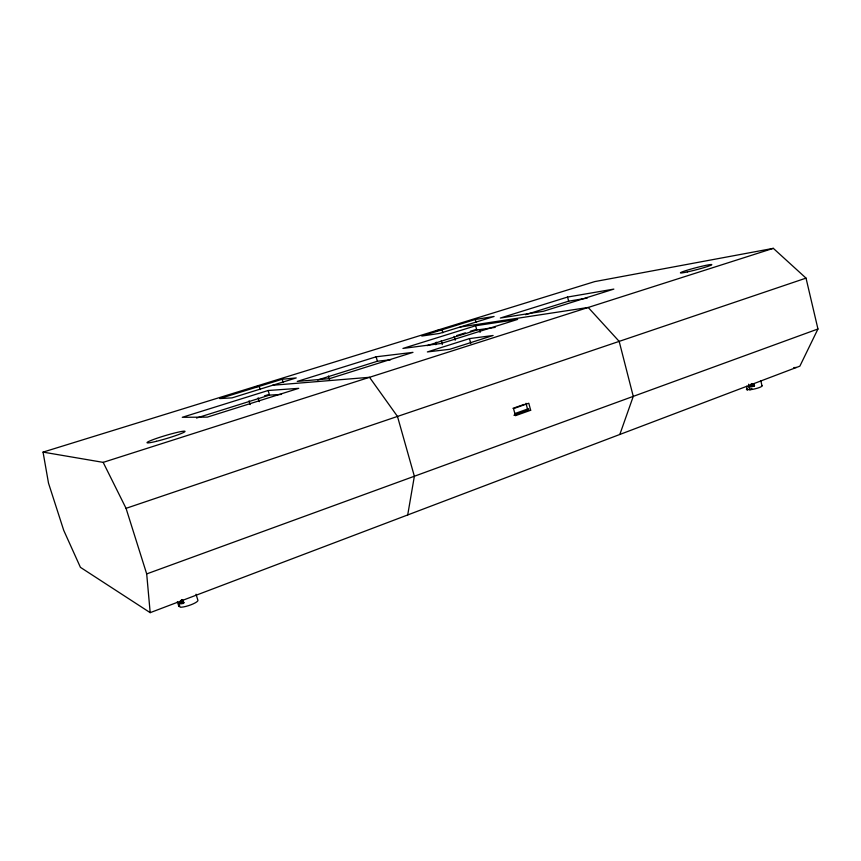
<?xml version="1.0" encoding="UTF-8"?>
<svg xmlns="http://www.w3.org/2000/svg" width="861" height="861" viewBox="0 0 861 861"><rect width="100%" height="100%" fill="white"/><g stroke="black" fill="none" stroke-linecap="round" stroke-linejoin="round"><path stroke-width="1.29" d="M435.817 344.701L436.247 342.172M407.705 514.953L414.367 476.251L397.481 416.444L369.509 377.301L272.614 385.265M619.823 434.471L633.265 396.372L619.177 341.386L588.203 307.463L460.097 327.029M817.95 328.988L799.858 366.162L150.18 612.655L80.417 567.334L63.714 530.322L48.507 483.15L43.05 452.111L594.714 281.601L773.318 248.345L806.025 278.125L817.95 328.988L146.693 573.91L150.18 612.655M753.988 383.554L754.516 385.739L749.027 386.804L749.748 389.775L752.073 388.892L747.283 389.839A8.007 1.313 -13 0 1 746.81 388.924M196.028 594.23L197.944 600.408A10.031 2.109 -18.5 0 1 190.884 604.82A10.031 2.109 -18.5 0 1 180.121 607.199L178.808 603.507L183.382 602.14L182.618 599.687M178.808 603.507L183.382 602.14M749.027 386.804L752.492 385.771L752.008 383.791M179.658 603.55L184.319 602.463M750.168 386.654L753.515 385.922L752.988 383.737M530.667 410.266L515.427 415.68L513.522 408.609L528.794 403.239L530.667 410.266L527.858 410.31L513.931 415.25M514.738 413.603L528.622 408.684M512.962 408.329L524.263 404.358M43.05 452.111L103.169 462.368L126.05 508.334L806.025 278.125M103.169 462.368L773.318 248.345M469.46 338.61L427.357 351.934L449.797 349.286L493.116 335.489L469.46 338.61L470.784 343.485M264.488 395.856L268.277 394.672M456.61 335.586L465.338 332.852M470.332 331.281L476.563 329.332M196.534 418.037L269.515 395.113L281.515 394.403M317.666 379.992L377.398 361.243L390.582 359.769M427.099 345.638L476.79 330.032L495.193 327.384M525.576 314.706L568.658 301.178L587.191 298.11M268.148 390.496L182.274 417.305L207.372 417.111L298.724 388.343L268.148 390.496L269.515 395.113M376.139 356.798L297.26 381.412L329.591 378.625L412.979 352.364L376.139 356.798L377.398 361.243M475.638 325.749L402.937 348.436L441.219 343.474L517.633 319.409L475.638 325.749L476.79 330.032M567.582 297.045L500.359 318.032L543.56 311.241L613.85 289.102L567.582 297.045L568.658 301.178M282.193 379.249L219.759 398.578L232.05 397.868L296.238 377.925L282.193 379.249L283.129 382.424M475.272 319.496L421.782 336.048L439.368 333.465L494.085 316.471L475.272 319.496L476.068 322.455M754.236 386.18L751.19 386.804M183.716 603.367L180.595 603.873M435.709 330.753L442.037 329.785L442.866 332.776M749.748 389.775L749.996 389.753A8.007 1.313 -13 0 0 759.122 387.622A8.007 1.313 -13 0 0 761.576 385.556M254.522 386.75L259.215 386.363L260.162 389.559M793.745 367.615L796.425 367.464M126.05 508.334L146.693 573.91M181.919 599.665L182.683 602.119M181.757 599.643L182.521 602.097M181.068 600.278L181.832 602.722M177.366 601.688L178.873 606.488A10.031 2.109 -18.5 0 1 179.217 605.8M258.171 397.836L259.301 401.656M249.055 400.849L250.164 404.573M328.45 375.977L329.559 379.841M441.262 340.773L442.296 344.572M454.124 336.371L455.178 340.246M479.405 329.828L480.104 332.389M525.985 403.303L527.858 410.31M748.607 384.221L749.468 387.784M746.573 386.288L747.445 389.85M760.823 380.853L762.017 385.803M751.115 383.909L751.599 385.889M156.444 441.306A19.846 1.593 -16.6 0 0 185.029 431.415A19.846 1.593 -16.6 0 0 156.519 438.41A19.846 1.593 -16.6 0 0 156.444 441.306M687.315 271.925A16.133 1.022 -14.7 0 0 711.735 264.757A16.133 1.022 -14.7 0 0 689.478 269.525A16.133 1.022 -14.7 0 0 687.315 271.925"/></g></svg>
